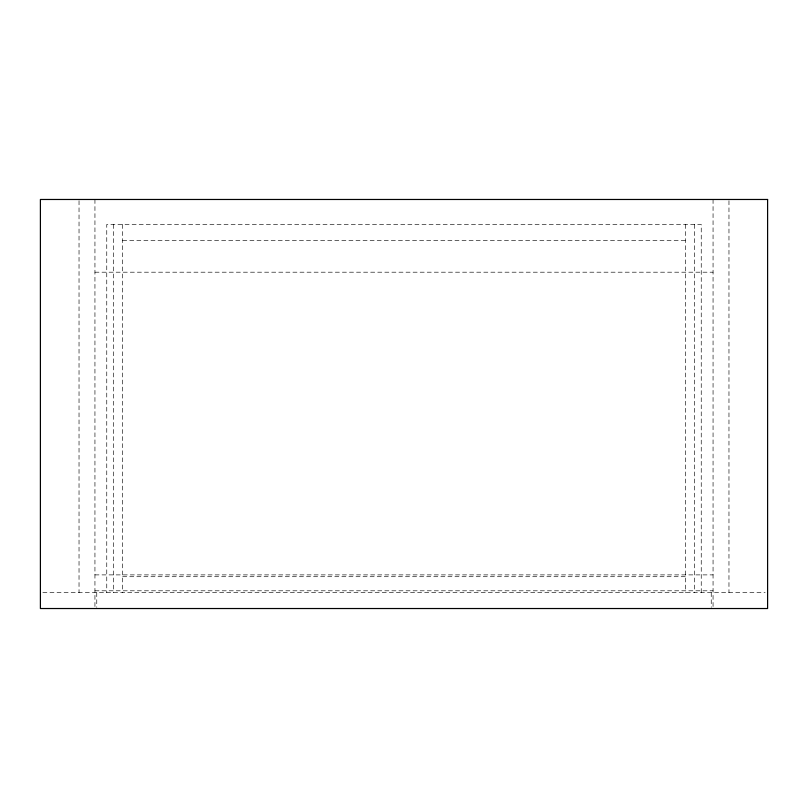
<?xml version="1.0" encoding="UTF-8"?>
<svg xmlns="http://www.w3.org/2000/svg" width="808" height="808" viewBox="0 0 808 808"><rect width="100%" height="100%" fill="white"/><g stroke="black" fill="none" stroke-linecap="round" stroke-linejoin="round"><path stroke-width="0.61" stroke-dasharray="4.04 3.03" d="M122.665 240.38L685.335 240.38M94.94 272.195L713.06 272.195M94.94 574.892L713.06 574.892M122.665 576.71L685.335 576.71M94.94 590.8L713.06 590.8M42.875 592.617L765.125 592.617M728.967 200.738L728.967 592.617M713.06 199.475L713.06 608.525M711.242 592.617L711.242 607.303M701.243 592.617L701.243 224.472L106.757 224.472L106.757 592.617M694.425 224.472L694.425 592.617M685.335 224.472L685.335 592.617M122.665 224.472L122.665 592.617M113.575 224.472L113.575 592.617M96.758 592.617L96.758 607.303M94.94 199.475L94.94 608.525M79.032 200.738L79.032 592.617"/><path stroke-width="1.21" d="M767.6 199.475L40.4 199.475L40.4 608.525L767.6 608.525L767.6 199.475"/></g></svg>
